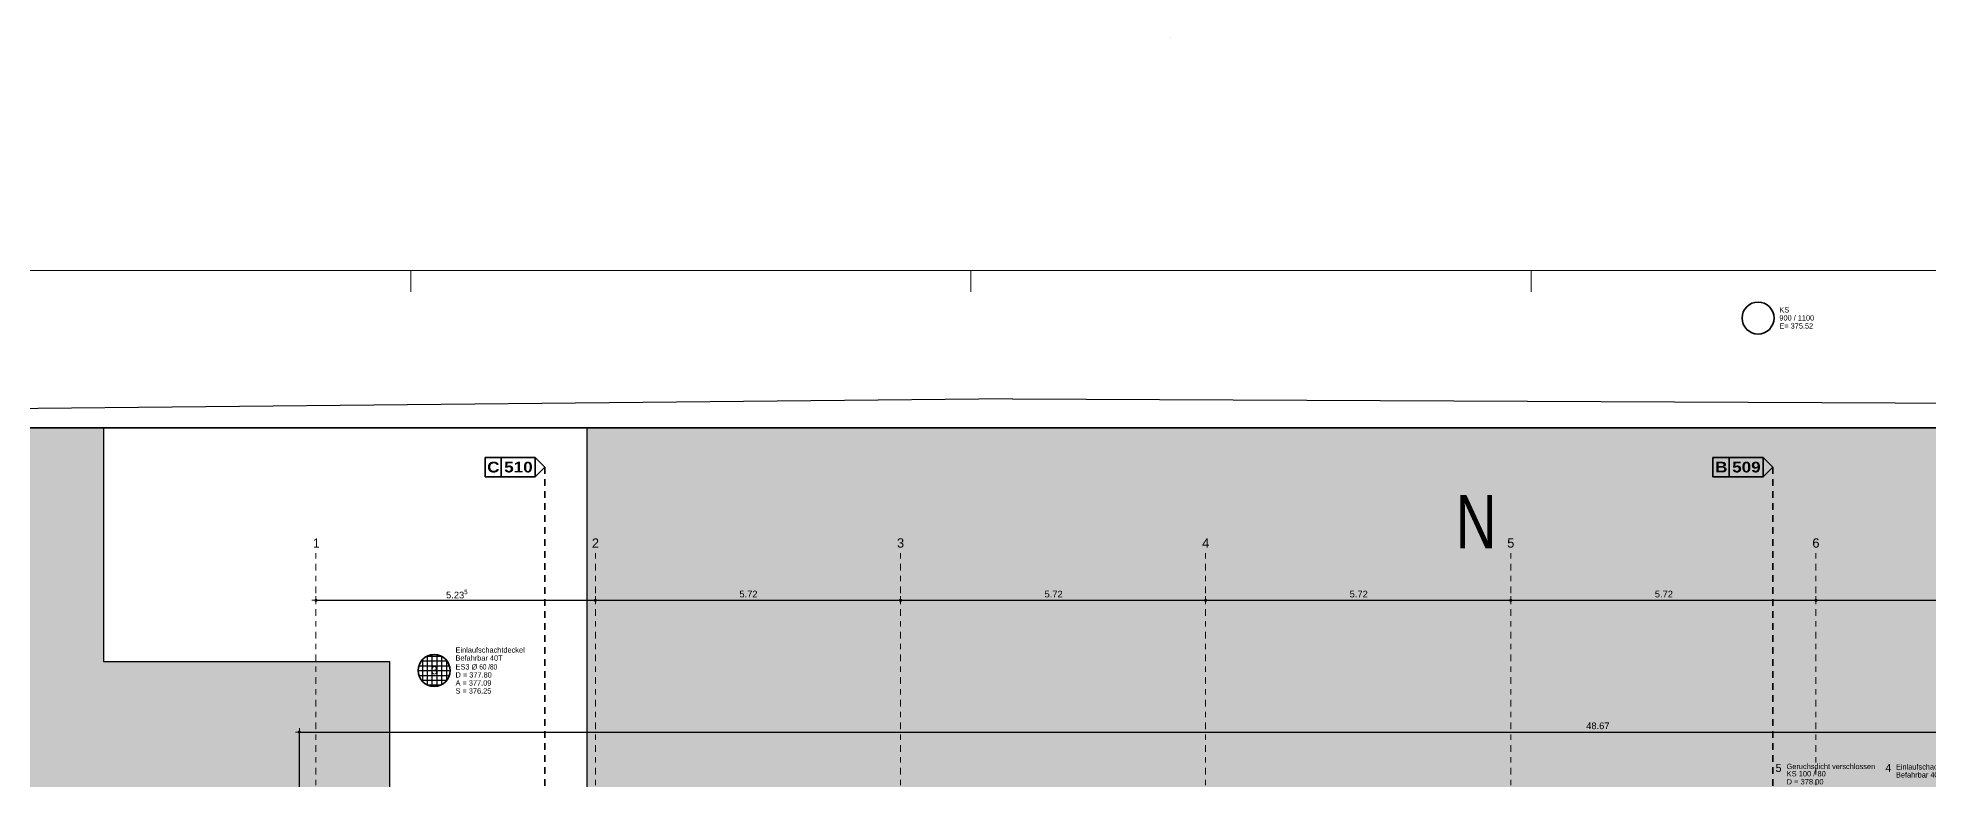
# Model space of a CAD drawing. Header units: metres. Extents: x -117 to -12, y 122 to 163.
# Drawn here: x -82.04 to -46.6, y 149.57 to 163.47 of the extents above; entities that cross this region are included whole.
import ezdxf

# ---------------------------------------------------------------- set-up
doc = ezdxf.new("R2010")
doc.units = ezdxf.units.M
doc.header["$PDMODE"] = 65
for name, pattern in [('AUSGEZOGEN', [0]), ('GETRENNT2_S10', [0.255, 0.125, -0.065, 0, -0.065]), ('STRICHLINIE_S4', [0.165, 0.125, -0.04]), ('VERDECKT2_S2', [0.09, 0.05, -0.04])]:
    doc.linetypes.add(name, pattern=pattern)
for name, color, linetype, lineweight in [('XR$1$Bauachsen_grob', 7, 'GETRENNT2_S10', 13), ('XR$1$Detailierung_Allgemein', 7, 'AUSGEZOGEN', 13), ('XR$1$Gartenanlagen', 117, 'STRICHLINIE_S4', 13), ('XR$1$Hilfskonstruktion', 5, 'VERDECKT2_S2', 13), ('XR$1$Parzelle', 117, 'AUSGEZOGEN', 35), ('XR$1$Plankopf', 7, 'AUSGEZOGEN', 13), ('XR$1$Sanitaer_Allgemein_HK', 5, 'VERDECKT2_S2', 25), ('XR$1$Sanitaer_Text', 250, 'AUSGEZOGEN', 18), ('XR$1$Schnittbegrenzung', 7, 'AUSGEZOGEN', 13), ('XR$1$Schraffur', 7, 'AUSGEZOGEN', 13), ('XR$1$Strasse__Wege', 117, 'AUSGEZOGEN', 25), ('XR$1$Werkplan-_Ausfuehrungsmasse', 7, 'AUSGEZOGEN', 13)]:
    doc.layers.add(name, color=color, linetype=linetype, lineweight=lineweight)
doc.styles.add('ARIAL', font='ARIAL.TTF')
doc.styles.add('Arial_Black', font='ariblk.ttf')
doc.dimstyles.new('_DIMSTYLE_12', dxfattribs={"dimtxt": 0.125, "dimasz": 0.15, "dimexe": 0, "dimexo": 0, "dimgap": 0.0625, "dimtad": 2, "dimrnd": 0.005, "dimzin": 4, "dimdsep": 46, "dimtxsty": 'ARIAL', "dimblk1": 'ALL_ML_KREIS', "dimblk2": 'ALL_ML_KREIS', "dimsah": 1, "dimcen": 0, "dimclrd": 256, "dimclre": 256, "dimclrt": 256, "dimadec": 0, "dimazin": 0, "dimtfac": 1, "dimtdec": 0, "dimtix": 1, "dimtmove": 2, "dimatfit": 3, "dimfxl": 0, "dimtzin": 0, "dimlwd": 0, "dimlwe": -1, "dimarcsym": 0})
doc.dimstyles.new('_DIMSTYLE_16', dxfattribs={"dimtxt": 0.125, "dimasz": 0.15, "dimexe": 0, "dimexo": 1e-06, "dimgap": 0.0625, "dimtad": 2, "dimdec": 3, "dimrnd": 0.005, "dimzin": 4, "dimdsep": 46, "dimtxsty": 'ARIAL', "dimblk1": 'ALL_ML_KREIS', "dimblk2": 'ALL_ML_KREIS', "dimsah": 1, "dimcen": 0, "dimse1": 1, "dimse2": 1, "dimclrd": 256, "dimclre": 256, "dimclrt": 256, "dimadec": 0, "dimazin": 0, "dimtfac": 1, "dimtdec": 0, "dimtix": 1, "dimtmove": 2, "dimatfit": 3, "dimfxl": 0, "dimtzin": 0, "dimlwd": 0, "dimlwe": -1, "dimarcsym": 0})
doc.dimstyles.new('_DIMSTYLE_17', dxfattribs={"dimtxt": 0.125, "dimasz": 0.15, "dimexe": 0, "dimexo": 1e-06, "dimgap": 0.0625, "dimtad": 2, "dimrnd": 0.005, "dimzin": 4, "dimdsep": 46, "dimtxsty": 'ARIAL', "dimblk1": 'ALL_ML_KREIS', "dimblk2": 'ALL_ML_KREIS', "dimsah": 1, "dimcen": 0, "dimse1": 1, "dimse2": 1, "dimclrd": 256, "dimclre": 256, "dimclrt": 256, "dimadec": 0, "dimazin": 0, "dimtfac": 1, "dimtdec": 0, "dimtix": 1, "dimtmove": 2, "dimatfit": 3, "dimfxl": 0, "dimtzin": 0, "dimlwd": 0, "dimlwe": -1, "dimarcsym": 0})
doc.dimstyles.new('_DIMSTYLE_18', dxfattribs={"dimtxt": 0.125, "dimasz": 0.15, "dimexe": 0, "dimexo": 1e-06, "dimgap": 0.0625, "dimtad": 2, "dimrnd": 0.005, "dimzin": 4, "dimdsep": 46, "dimtxsty": 'ARIAL', "dimblk1": 'ALL_ML_KREIS', "dimblk2": 'ALL_ML_KREIS', "dimsah": 1, "dimcen": 0, "dimse1": 1, "dimse2": 1, "dimclrd": 256, "dimclre": 256, "dimclrt": 256, "dimadec": 0, "dimazin": 0, "dimtfac": 1, "dimtdec": 0, "dimtix": 1, "dimtmove": 2, "dimatfit": 3, "dimfxl": 0, "dimtzin": 0, "dimlwd": 0, "dimlwe": -1, "dimarcsym": 0})

# ---------------------------------------------------------------- blocks, each defined once
blk = doc.blocks.new('ALL_ML_KREIS')
at = {"color": 0, "linetype": 'ByBlock', "lineweight": -2}
for p, q in [((-1, 0), (0.5, 0)), ((0, -0.5), (0, 0.5))]:
    blk.add_line(p, q, dxfattribs=at)
blk.add_circle((0, 0), 0.15, dxfattribs=at)
blk = doc.blocks.new('*D62')
at = {"layer": 'DEFPOINTS'}
for p in [(-76.821, 153.848), (-71.583, 153.848), (-76.821, 152.928)]:
    blk.add_point(p, dxfattribs=at)
at = {"layer": 'XR$1$Werkplan-_Ausfuehrungsmasse', "lineweight": -2}
blk.add_line((-76.821, 152.928), (-71.583, 152.928), dxfattribs=at)
at = {"layer": 'XR$1$Werkplan-_Ausfuehrungsmasse', "xscale": 0.15, "yscale": 0.15, "zscale": 0.15, "rotation": 180}
blk.add_blockref('ALL_ML_KREIS', (-76.821, 152.928), dxfattribs=at)
at = {"layer": 'XR$1$Werkplan-_Ausfuehrungsmasse', "xscale": 0.15, "yscale": 0.15, "zscale": 0.15}
blk.add_blockref('ALL_ML_KREIS', (-71.583, 152.928), dxfattribs=at)
at = {"layer": 'XR$1$Werkplan-_Ausfuehrungsmasse', "insert": (-74.18, 153.043), "char_height": 0.125, "width": 0.625, "attachment_point": 5, "style": 'ARIAL'}
blk.add_mtext('\\A1;{\\A1;{5.23\\H0.082500;\\S5^ ;}}', dxfattribs=at)
blk = doc.blocks.new('*D63')
at = {"layer": 'DEFPOINTS'}
for p in [(-71.583, 153.848), (-65.863, 153.848), (-71.583, 152.928)]:
    blk.add_point(p, dxfattribs=at)
at = {"layer": 'XR$1$Werkplan-_Ausfuehrungsmasse', "lineweight": -2}
blk.add_line((-71.583, 152.928), (-65.863, 152.928), dxfattribs=at)
at = {"layer": 'XR$1$Werkplan-_Ausfuehrungsmasse', "xscale": 0.15, "yscale": 0.15, "zscale": 0.15, "rotation": 180}
blk.add_blockref('ALL_ML_KREIS', (-71.583, 152.928), dxfattribs=at)
at = {"layer": 'XR$1$Werkplan-_Ausfuehrungsmasse', "xscale": 0.15, "yscale": 0.15, "zscale": 0.15}
blk.add_blockref('ALL_ML_KREIS', (-65.863, 152.928), dxfattribs=at)
at = {"layer": 'XR$1$Werkplan-_Ausfuehrungsmasse', "insert": (-68.713, 153.043), "char_height": 0.125, "width": 0.5, "attachment_point": 5, "style": 'ARIAL'}
blk.add_mtext('\\A1;{\\A1;{5.72\\H0.082500;\\S^ ;}}', dxfattribs=at)
blk = doc.blocks.new('*D64')
at = {"layer": 'DEFPOINTS'}
for p in [(-65.863, 153.848), (-60.143, 153.848), (-65.863, 152.928)]:
    blk.add_point(p, dxfattribs=at)
at = {"layer": 'XR$1$Werkplan-_Ausfuehrungsmasse', "lineweight": -2}
blk.add_line((-65.863, 152.928), (-60.143, 152.928), dxfattribs=at)
at = {"layer": 'XR$1$Werkplan-_Ausfuehrungsmasse', "xscale": 0.15, "yscale": 0.15, "zscale": 0.15, "rotation": 180}
blk.add_blockref('ALL_ML_KREIS', (-65.863, 152.928), dxfattribs=at)
at = {"layer": 'XR$1$Werkplan-_Ausfuehrungsmasse', "xscale": 0.15, "yscale": 0.15, "zscale": 0.15}
blk.add_blockref('ALL_ML_KREIS', (-60.143, 152.928), dxfattribs=at)
at = {"layer": 'XR$1$Werkplan-_Ausfuehrungsmasse', "insert": (-62.993, 153.043), "char_height": 0.125, "width": 0.5, "attachment_point": 5, "style": 'ARIAL'}
blk.add_mtext('\\A1;{\\A1;{5.72\\H0.082500;\\S^ ;}}', dxfattribs=at)
blk = doc.blocks.new('*D65')
at = {"layer": 'DEFPOINTS'}
for p in [(-60.143, 153.848), (-54.423, 153.848), (-60.143, 152.928)]:
    blk.add_point(p, dxfattribs=at)
at = {"layer": 'XR$1$Werkplan-_Ausfuehrungsmasse', "lineweight": -2}
blk.add_line((-60.143, 152.928), (-54.423, 152.928), dxfattribs=at)
at = {"layer": 'XR$1$Werkplan-_Ausfuehrungsmasse', "xscale": 0.15, "yscale": 0.15, "zscale": 0.15, "rotation": 180}
blk.add_blockref('ALL_ML_KREIS', (-60.143, 152.928), dxfattribs=at)
at = {"layer": 'XR$1$Werkplan-_Ausfuehrungsmasse', "xscale": 0.15, "yscale": 0.15, "zscale": 0.15}
blk.add_blockref('ALL_ML_KREIS', (-54.423, 152.928), dxfattribs=at)
at = {"layer": 'XR$1$Werkplan-_Ausfuehrungsmasse', "insert": (-57.273, 153.043), "char_height": 0.125, "width": 0.5, "attachment_point": 5, "style": 'ARIAL'}
blk.add_mtext('\\A1;{\\A1;{5.72\\H0.082500;\\S^ ;}}', dxfattribs=at)
blk = doc.blocks.new('*D66')
at = {"layer": 'DEFPOINTS'}
for p in [(-54.423, 153.848), (-48.703, 153.848), (-54.423, 152.928)]:
    blk.add_point(p, dxfattribs=at)
at = {"layer": 'XR$1$Werkplan-_Ausfuehrungsmasse', "lineweight": -2}
blk.add_line((-54.423, 152.928), (-48.703, 152.928), dxfattribs=at)
at = {"layer": 'XR$1$Werkplan-_Ausfuehrungsmasse', "xscale": 0.15, "yscale": 0.15, "zscale": 0.15, "rotation": 180}
blk.add_blockref('ALL_ML_KREIS', (-54.423, 152.928), dxfattribs=at)
at = {"layer": 'XR$1$Werkplan-_Ausfuehrungsmasse', "xscale": 0.15, "yscale": 0.15, "zscale": 0.15}
blk.add_blockref('ALL_ML_KREIS', (-48.703, 152.928), dxfattribs=at)
at = {"layer": 'XR$1$Werkplan-_Ausfuehrungsmasse', "insert": (-51.553, 153.043), "char_height": 0.125, "width": 0.5, "attachment_point": 5, "style": 'ARIAL'}
blk.add_mtext('\\A1;{\\A1;{5.72\\H0.082500;\\S^ ;}}', dxfattribs=at)
blk = doc.blocks.new('*D67')
at = {"layer": 'DEFPOINTS'}
for p in [(-48.703, 153.848), (-42.983, 153.848), (-48.703, 152.928)]:
    blk.add_point(p, dxfattribs=at)
at = {"layer": 'XR$1$Werkplan-_Ausfuehrungsmasse', "lineweight": -2}
blk.add_line((-48.703, 152.928), (-42.983, 152.928), dxfattribs=at)
at = {"layer": 'XR$1$Werkplan-_Ausfuehrungsmasse', "xscale": 0.15, "yscale": 0.15, "zscale": 0.15, "rotation": 180}
blk.add_blockref('ALL_ML_KREIS', (-48.703, 152.928), dxfattribs=at)
at = {"layer": 'XR$1$Werkplan-_Ausfuehrungsmasse', "xscale": 0.15, "yscale": 0.15, "zscale": 0.15}
blk.add_blockref('ALL_ML_KREIS', (-42.983, 152.928), dxfattribs=at)
at = {"layer": 'XR$1$Werkplan-_Ausfuehrungsmasse', "insert": (-45.833, 153.043), "char_height": 0.125, "width": 0.5, "attachment_point": 5, "style": 'ARIAL'}
blk.add_mtext('\\A1;{\\A1;{5.72\\H0.082500;\\S^ ;}}', dxfattribs=at)
blk = doc.blocks.new('COMPLEXOBJECT_14')
at = {"layer": 'XR$1$Schraffur', "color": 252, "linetype": 'AUSGEZOGEN', "lineweight": -3}
for p, q in [((-74.89, 151.7), (-74.318, 151.7)), ((-74.844, 151.79), (-74.364, 151.79)), ((-74.826, 151.812), (-74.826, 151.407)), ((-74.736, 151.879), (-74.736, 151.34)), ((-74.735, 151.88), (-74.473, 151.88)), ((-74.646, 151.907), (-74.646, 151.312)), ((-74.556, 151.906), (-74.556, 151.314)), ((-74.466, 151.876), (-74.466, 151.344)), ((-74.376, 151.804), (-74.376, 151.415)), ((-74.904, 151.61), (-74.304, 151.61)), ((-74.89, 151.52), (-74.318, 151.52)), ((-74.844, 151.43), (-74.364, 151.43)), ((-74.735, 151.34), (-74.473, 151.34))]:
    blk.add_line(p, q, dxfattribs=at)
blk = doc.blocks.new('COMPLEXOBJECT_19')
at = {"layer": 'XR$1$Parzelle', "color": 7}
blk.add_line((-13.234, 156.158), (-99.026, 156.158), dxfattribs=at)
blk = doc.blocks.new('COMPLEXOBJECT_20')
at = {"layer": 'XR$1$Bauachsen_grob', "color": 8}
for p, q in [((-76.821, 126.713), (-76.821, 153.848)), ((-71.583, 126.713), (-71.583, 153.848)), ((-65.863, 126.713), (-65.863, 153.848)), ((-60.143, 126.713), (-60.143, 153.848)), ((-60.143, 126.713), (-60.143, 153.848)), ((-54.423, 126.713), (-54.423, 153.848)), ((-48.703, 126.713), (-48.703, 153.848))]:
    blk.add_line(p, q, dxfattribs=at)
at = {"layer": 'XR$1$Bauachsen_grob', "color": 8, "linetype": 'AUSGEZOGEN', "lineweight": 13, "char_height": 0.175, "attachment_point": 9, "style": 'ARIAL'}
for s, insert, width in [('\\W0.90;1', (-76.752, 153.912), 0.21605), ('\\W0.99;2', (-71.515, 153.912), 0.22374), ('\\W0.99;3', (-65.795, 153.912), 0.22374), ('\\W0.99;4', (-60.075, 153.912), 0.22374), ('\\W0.99;5', (-54.355, 153.912), 0.22374), ('\\W0.99;6', (-48.635, 153.912), 0.22374)]:
    blk.add_mtext(s, dxfattribs=dict(at, insert=insert, width=width))
blk = doc.blocks.new('COMPLEXOBJECT_21')
at = {"layer": 'XR$1$Detailierung_Allgemein', "lineweight": 25}
for p, q in [((-87.842, 144.748), (-87.842, 155.348)), ((-87.842, 155.348), (-82.621, 155.348)), ((-82.621, 155.348), (-82.621, 144.748)), ((-87.842, 154.848), (-82.621, 154.848)), ((-76.911, 144.748), (-87.842, 144.748)), ((-82.621, 144.748), (-87.842, 144.748))]:
    blk.add_line(p, q, dxfattribs=at)
blk.add_ellipse((-76.911, 139.588), major_axis=(0, 5.16), ratio=0.244186, dxfattribs=at)
blk = doc.blocks.new('*D554')
at = {"layer": 'DEFPOINTS'}
for p in [(-77.131, 150.458), (-28.458, 149.433), (-77.131, 143.738)]:
    blk.add_point(p, dxfattribs=at)
at = {"layer": 'XR$1$Werkplan-_Ausfuehrungsmasse', "lineweight": -2}
for p, q in [((-77.131, 147.738), (-77.131, 150.458)), ((-77.131, 150.458), (-28.458, 150.458)), ((-28.458, 149.758), (-28.458, 150.458))]:
    blk.add_line(p, q, dxfattribs=at)
at = {"layer": 'XR$1$Werkplan-_Ausfuehrungsmasse', "xscale": 0.15, "yscale": 0.15, "zscale": 0.15, "rotation": 180}
blk.add_blockref('ALL_ML_KREIS', (-77.131, 150.458), dxfattribs=at)
at = {"layer": 'XR$1$Werkplan-_Ausfuehrungsmasse', "xscale": 0.15, "yscale": 0.15, "zscale": 0.15}
blk.add_blockref('ALL_ML_KREIS', (-28.458, 150.458), dxfattribs=at)
at = {"layer": 'XR$1$Werkplan-_Ausfuehrungsmasse', "insert": (-52.79, 150.573), "char_height": 0.125, "width": 0.625, "attachment_point": 5, "style": 'ARIAL'}
blk.add_mtext('\\A1;{\\A1;{48.67\\H0.082500;\\S^ ;}}', dxfattribs=at)
blk = doc.blocks.new('COMPLEXOBJECT_35')
at = {"layer": 'XR$1$Schnittbegrenzung', "color": 12, "linetype": 'AUSGEZOGEN', "lineweight": 35}
for p, q in [((-73.652, 155.603), (-72.711, 155.603)), ((-73.652, 155.243), (-73.652, 155.603)), ((-73.35, 155.243), (-73.35, 155.603)), ((-72.711, 155.603), (-72.531, 155.423)), ((-72.711, 155.243), (-72.711, 155.603)), ((-72.711, 155.243), (-73.652, 155.243)), ((-72.711, 155.243), (-73.652, 155.243)), ((-72.531, 155.423), (-72.711, 155.243)), ((-73.652, 124.872), (-73.652, 124.512)), ((-72.711, 124.872), (-73.652, 124.872)), ((-72.711, 124.872), (-73.652, 124.872)), ((-73.35, 124.872), (-73.35, 124.512)), ((-72.531, 124.692), (-72.711, 124.872)), ((-72.711, 124.872), (-72.711, 124.512)), ((-73.652, 124.512), (-72.711, 124.512)), ((-72.711, 124.512), (-72.531, 124.692))]:
    blk.add_line(p, q, dxfattribs=at)
at = {"layer": 'XR$1$Schnittbegrenzung', "color": 12, "linetype": 'STRICHLINIE_S4', "lineweight": 35}
blk.add_line((-72.531, 155.423), (-72.531, 124.692), dxfattribs=at)
at = {"layer": 'XR$1$Schnittbegrenzung', "color": 12, "linetype": 'AUSGEZOGEN', "lineweight": 35, "char_height": 0.2, "width": 0.97, "attachment_point": 4, "style": 'Arial_Black'}
for s, insert in [('C\\~510', (-73.612, 155.423)), ('{\\fArial Black|i0|b1;\\H0.200000;\\W1.000000;\\C12;C 510}\\P', (-73.612, 124.705))]:
    blk.add_mtext(s, dxfattribs=dict(at, insert=insert))
blk = doc.blocks.new('COMPLEXOBJECT_36')
at = {"layer": 'XR$1$Schnittbegrenzung', "color": 12, "lineweight": 35}
for p, q in [((-50.632, 155.603), (-49.691, 155.603)), ((-50.632, 155.243), (-50.632, 155.603)), ((-50.33, 155.243), (-50.33, 155.603)), ((-49.691, 155.603), (-49.511, 155.423)), ((-49.691, 155.243), (-49.691, 155.603)), ((-49.691, 155.243), (-50.632, 155.243)), ((-49.691, 155.243), (-50.632, 155.243)), ((-49.511, 155.423), (-49.691, 155.243)), ((-50.632, 124.872), (-50.632, 124.512)), ((-49.691, 124.872), (-50.632, 124.872)), ((-49.691, 124.872), (-50.632, 124.872)), ((-50.33, 124.872), (-50.33, 124.512)), ((-49.511, 124.692), (-49.691, 124.872)), ((-49.691, 124.872), (-49.691, 124.512)), ((-50.632, 124.512), (-49.691, 124.512)), ((-49.691, 124.512), (-49.511, 124.692))]:
    blk.add_line(p, q, dxfattribs=at)
at = {"layer": 'XR$1$Schnittbegrenzung', "color": 12, "linetype": 'STRICHLINIE_S4', "lineweight": 35}
blk.add_line((-49.511, 155.423), (-49.511, 124.692), dxfattribs=at)
at = {"layer": 'XR$1$Schnittbegrenzung', "color": 12, "lineweight": 35, "char_height": 0.2, "width": 0.97, "attachment_point": 4, "style": 'Arial_Black'}
for s, insert in [('B\\~509', (-50.592, 155.423)), ('{\\fArial Black|i0|b1;\\H0.200000;\\W1.000000;\\C12;B 509}\\P', (-50.592, 124.705))]:
    blk.add_mtext(s, dxfattribs=dict(at, insert=insert))

msp = doc.modelspace()

# ---------------------------------------------------------------- hatches: boundary and pattern name
at = {"layer": 'XR$1$Gartenanlagen', "linetype": 'AUSGEZOGEN', "lineweight": -3}
h = msp.add_hatch(color=254, dxfattribs=at)
h.paths.add_polyline_path([(-28.4581, 146.738), (-28.4581, 149.458), (-28.4581, 149.758), (-30.393, 151.7134), (-32.1607, 149.9457), (-33.9285, 151.7134), (-35.6963, 149.9457), (-37.464, 151.7134), (-39.2318, 149.9457), (-45.449, 156.158), (-71.7431, 156.158), (-71.7431, 146.738)])
h.paths.add_polyline_path([(-80.8054, 151.7796), (-80.8054, 156.158), (-98.7957, 156.158), (-99.026, 156.1587), (-99.026, 156.158), (-99.1625, 156.0402), (-104.6764, 151.253), (-108.8664, 122.9999), (-31.5181, 122.8431), (-31.5181, 132.438), (-71.6081, 132.438), (-71.6081, 135.438), (-72.4331, 135.438), (-72.4331, 135.378), (-73.4331, 135.378), (-73.4331, 135.438), (-80.1306, 135.438), (-80.1306, 143.738), (-75.4451, 143.738), (-75.4451, 151.7796)])
h.paths.add_polyline_path([(-83.0212, 153.948), (-83.0212, 154.448), (-86.9116, 154.448), (-86.9116, 153.948)])
h.paths.add_polyline_path([(-86.9116, 145.648), (-86.9116, 145.148), (-83.0212, 145.148), (-83.0212, 145.648)])
h.paths.add_polyline_path([(-87.8415, 144.748), (-87.8415, 155.348), (-82.6212, 155.348), (-82.6212, 144.748)], flags=16)

# ---------------------------------------------------------------- linework, layer by layer
at = {"layer": 'XR$1$Hilfskonstruktion'}
msp.add_line((-60.8074, 163.473), (-60.8074, 163.473), dxfattribs=at)
at = {"layer": 'XR$1$Plankopf'}
for p, q in [((-117.0433, 159.1121), (-12.0433, 159.1121)), ((-75.0433, 159.1121), (-75.0433, 158.7121)), ((-64.5433, 159.1121), (-64.5433, 158.7121)), ((-54.0433, 159.1121), (-54.0433, 158.7121))]:
    msp.add_line(p, q, dxfattribs=at)
at = {"layer": 'XR$1$Sanitaer_Allgemein_HK', "color": 7, "linetype": 'AUSGEZOGEN', "lineweight": 35}
msp.add_circle((-49.7873, 158.2192), 0.3, dxfattribs=at)
at = {"layer": 'XR$1$Sanitaer_Allgemein_HK', "color": 172, "linetype": 'AUSGEZOGEN', "lineweight": 35}
msp.add_circle((-74.6042, 151.6096), 0.3, dxfattribs=at)
at = {"layer": 'XR$1$Strasse__Wege', "color": 7}
for p, q in [((-63.7616, 156.7068), (-82.6636, 156.515)), ((-63.7616, 156.7068), (-43.9273, 156.6131)), ((-80.8054, 156.158), (-80.8054, 151.7796)), ((-71.7431, 156.158), (-71.7431, 146.738)), ((-80.8054, 151.7796), (-75.4451, 151.7796)), ((-75.4451, 151.7796), (-75.4451, 143.738))]:
    msp.add_line(p, q, dxfattribs=at)

# ---------------------------------------------------------------- block references
at = {"layer": 'XR$1$Bauachsen_grob', "color": 8, "linetype": 'AUSGEZOGEN', "lineweight": 13}
msp.add_blockref('COMPLEXOBJECT_20', (0, 0), dxfattribs=at)
at = {"layer": 'XR$1$Detailierung_Allgemein', "lineweight": 25}
msp.add_blockref('COMPLEXOBJECT_21', (0, 0), dxfattribs=at)
at = {"layer": 'XR$1$Parzelle', "color": 7}
msp.add_blockref('COMPLEXOBJECT_19', (0, 0), dxfattribs=at)
at = {"layer": 'XR$1$Schnittbegrenzung', "color": 12, "linetype": 'AUSGEZOGEN', "lineweight": 35}
msp.add_blockref('COMPLEXOBJECT_35', (0, 0), dxfattribs=at)
at = {"layer": 'XR$1$Schnittbegrenzung', "color": 12, "linetype": 'STRICHLINIE_S4', "lineweight": 35}
msp.add_blockref('COMPLEXOBJECT_36', (0, 0), dxfattribs=at)
at = {"layer": 'XR$1$Schraffur', "color": 252, "linetype": 'AUSGEZOGEN', "lineweight": -3}
msp.add_blockref('COMPLEXOBJECT_14', (0, 0), dxfattribs=at)

# ---------------------------------------------------------------- texts
at = {"layer": 'XR$1$Hilfskonstruktion', "insert": (-55.4555, 153.8991), "char_height": 1, "width": 1.164286, "attachment_point": 7, "style": 'ARIAL'}
msp.add_mtext('\\W0.76;N', dxfattribs=at)
at = {"layer": 'XR$1$Sanitaer_Text', "color": 7, "insert": (-49.3873, 158.4225), "char_height": 0.1, "width": 0.704641, "attachment_point": 1, "line_spacing_factor": 0.903614, "style": 'ARIAL'}
msp.add_mtext('{\\fArial|i0|b0;\\H0.100000;\\W0.988274;\\C7;KS }\\P{\\fArial|i0|b0;\\H0.100000;\\W0.988274;\\C7;900 / 1100}\\P{\\fArial|i0|b0;\\H0.100000;\\W0.988274;\\C7;E= 375.52}\\P', dxfattribs=at)
at = {"layer": 'XR$1$Sanitaer_Text', "color": 172, "char_height": 0.1, "attachment_point": 1, "line_spacing_factor": 0.903614, "style": 'ARIAL'}
for s, insert, width in [('{\\fArial|i0|b0;\\H0.100000;\\W0.988274;\\C172;Einlaufschachtdeckel}\\P{\\fArial|i0|b0;\\H0.100000;\\W0.988274;\\C172;Befahrbar 40T}\\P', (-74.2042, 152.0463), 1.354214), ('{\\fArial|i0|b0;\\H0.100000;\\W0.988274;\\C172;ES3 Ø \\C172;\\W0.691792;60 /80}\\P{\\fArial|i0|b0;\\H0.100000;\\W0.988274;\\C172;D = 377.80}\\P{\\fArial|i0|b0;\\H0.100000;\\W0.988274;\\C172;A = 377.09}\\P{\\fArial|i0|b0;\\H0.100000;\\W0.988274;\\C172;S = 376.25}\\P', (-74.2042, 151.7296), 0.879593), ('{\\fArial|i0|b0;\\H0.100000;\\W0.988274;\\C172;Einlaufschachtdeckel}\\P{\\fArial|i0|b0;\\H0.100000;\\W0.988274;\\C172;Befahrbar 40T}\\P', (-47.202, 149.8551), 1.354214)]:
    msp.add_mtext(s, dxfattribs=dict(at, insert=insert, width=width))
at = {"layer": 'XR$1$Sanitaer_Text', "color": 172, "char_height": 0.15, "attachment_point": 1, "style": 'ARIAL'}
for s, insert, width in [('\\W0.98;\\~3\\~', (-74.7154, 151.6898), 0.30309), ('\\W0.97;4', (-47.4016, 149.8598), 0.186894)]:
    msp.add_mtext(s, dxfattribs=dict(at, insert=insert, width=width))
at = {"layer": 'XR$1$Sanitaer_Text', "color": 17, "attachment_point": 1, "style": 'ARIAL'}
for s, insert, char_height, width in [('\\W0.97;5', (-49.4591, 149.8598), 0.15, 0.186894), ('\\W0.99;Geruchsdicht\\~verschlossen', (-49.2525, 149.8627), 0.1, 1.714888)]:
    msp.add_mtext(s, dxfattribs=dict(at, insert=insert, char_height=char_height, width=width))
at = {"layer": 'XR$1$Sanitaer_Text', "color": 17, "insert": (-49.2525, 149.7261), "char_height": 0.1, "width": 0.787031, "attachment_point": 1, "line_spacing_factor": 0.903614, "style": 'ARIAL'}
msp.add_mtext('{\\fArial|i0|b0;\\H0.100000;\\W1.007468;\\C17;KS 100 / 80}\\P{\\fArial|i0|b0;\\H0.100000;\\W1.007468;\\C17;D = 378.00}\\P{\\fArial|i0|b0;\\H0.100000;\\W1.007468;\\C17;E = 377.04}\\P', dxfattribs=at)

# ---------------------------------------------------------------- dimensions: what is measured, and where the dimension line sits
at = {"layer": 'XR$1$Werkplan-_Ausfuehrungsmasse'}
for base, p1, p2, dimstyle, picture, middle in [((-71.58312, 152.92805), (-76.8206, 153.84805), (-71.58312, 153.84805), '_DIMSTYLE_16', '*D62', (-74.18008, 153.04277)), ((-65.8631, 152.928), (-71.5831, 153.848), (-65.8631, 153.848), '_DIMSTYLE_17', '*D63', (-68.7134, 153.0427)), ((-60.1431, 152.928), (-65.8631, 153.848), (-60.1431, 153.848), '_DIMSTYLE_18', '*D64', (-62.9934, 153.0427)), ((-54.4231, 152.928), (-60.1431, 153.848), (-54.4231, 153.848), '_DIMSTYLE_18', '*D65', (-57.2734, 153.0427)), ((-48.7031, 152.928), (-54.4231, 153.848), (-48.7031, 153.848), '_DIMSTYLE_18', '*D66', (-51.5534, 153.0427)), ((-42.9831, 152.928), (-48.7031, 153.848), (-42.9831, 153.848), '_DIMSTYLE_18', '*D67', (-45.8334, 153.0427)), ((-28.4581, 150.458), (-77.1306, 147.738), (-28.4581, 149.758), '_DIMSTYLE_12', '*D554', (-52.7901, 150.5727))]:
    dim = msp.add_linear_dim(base=base, p1=p1, p2=p2, dimstyle=dimstyle, override={"dimpost": '<>', "dimclrd": 256, "dimclre": 256, "dimclrt": 256, "dimlwd": 0, "dimlwe": 65535}, dxfattribs=at)
    dim.commit()
    dim.dimension.update_dxf_attribs({"geometry": picture, "text_midpoint": middle, "dimtype": 160})

doc.saveas('drawing.dxf')
